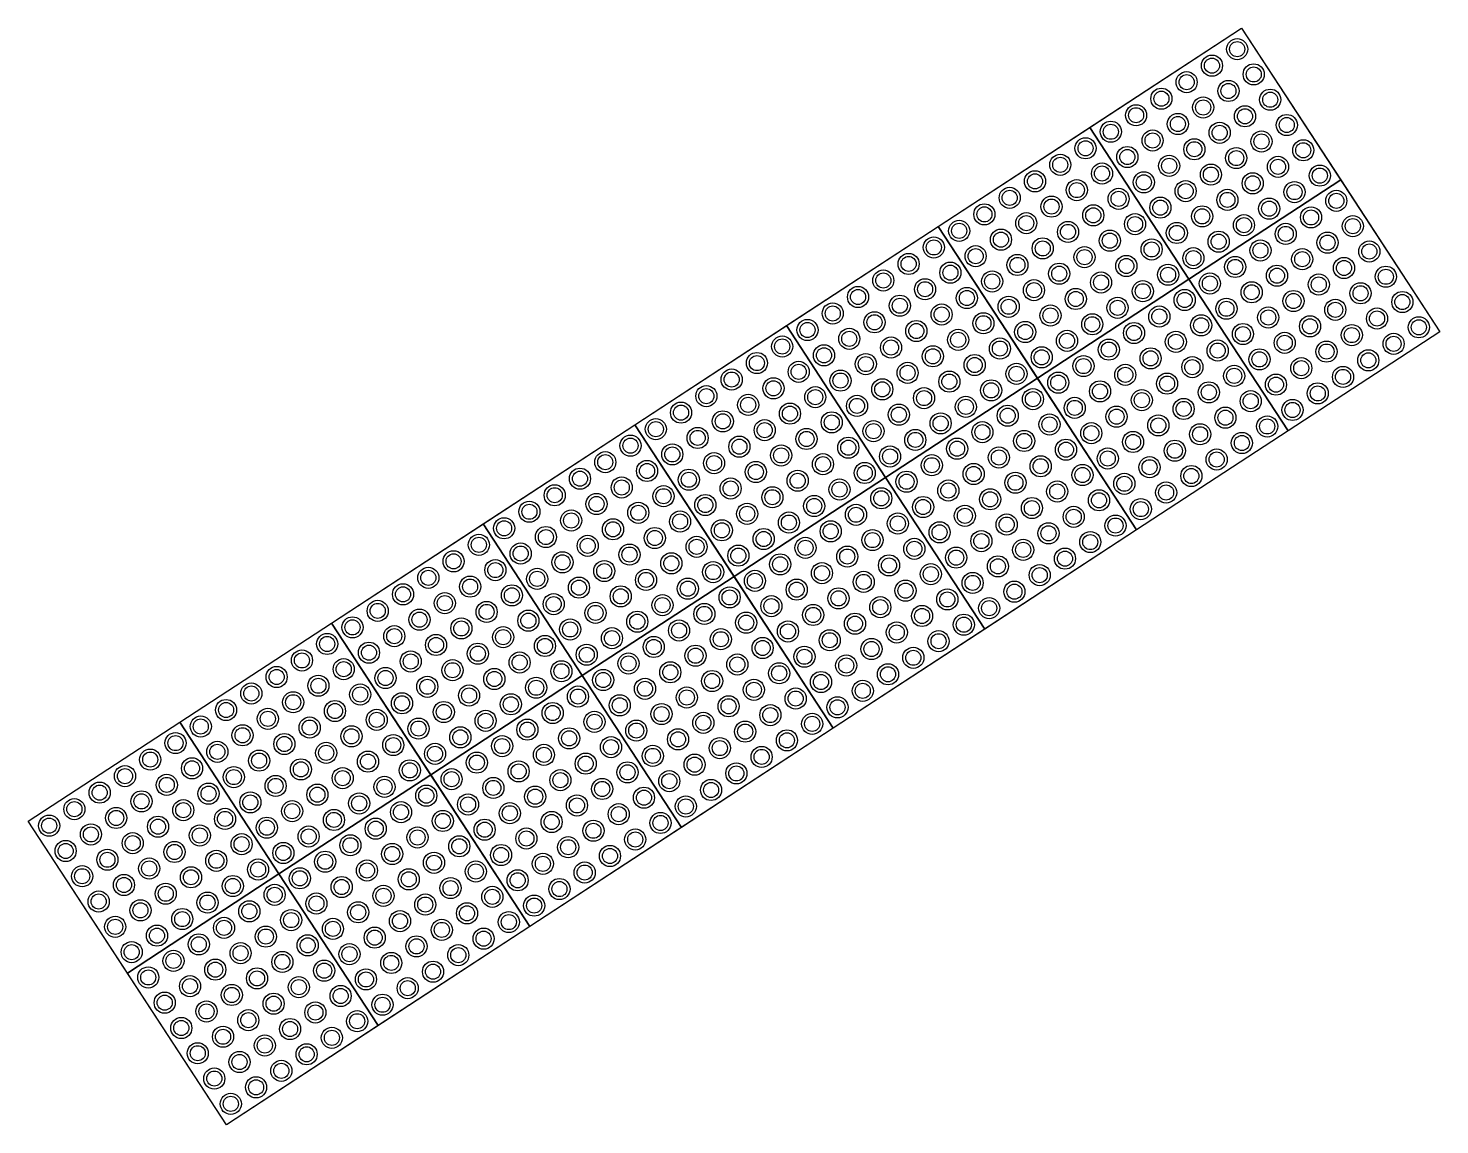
# Model space of a CAD drawing. Header units: millimetres. Extents: x 832728086 to 834530684, y 817551485 to 818349469.
# Drawn here: x 833957611 to 833959948, y 818006642 to 818008457 of the extents above; entities that cross this region are included whole.
import ezdxf

# ---------------------------------------------------------------- set-up
doc = ezdxf.new("R2010")
doc.units = ezdxf.units.MM
doc.header["$LTSCALE"] = 100
doc.layers.add('000-helpline', color=30, linetype='Continuous', lineweight=30, plot=False)
doc.layers.add('000-Tactile-l', color=8, linetype='Continuous')

# ---------------------------------------------------------------- blocks, each defined once
blk = doc.blocks.new('tactile')
at = {"layer": '000-helpline', "ltscale": 0.015}
for points in [[(833959.8407, 818008.2551), (833959.5895, 818008.091), (833959.4254, 818008.3421), (833959.6766, 818008.5062)], [(833959.5895, 818008.091), (833959.3384, 818007.9269), (833959.1743, 818008.178), (833959.4254, 818008.3421)], [(833960.0048, 818008.0039), (833959.7536, 818007.8398), (833959.5895, 818008.091), (833959.8407, 818008.2551)], [(833959.3384, 818007.9269), (833959.0872, 818007.7628), (833958.9231, 818008.014), (833959.1743, 818008.178)], [(833959.7536, 818007.8398), (833959.5025, 818007.6757), (833959.3384, 818007.9269), (833959.5895, 818008.091)], [(833959.0872, 818007.7628), (833958.8361, 818007.5987), (833958.672, 818007.8499), (833958.9231, 818008.014)], [(833959.5025, 818007.6757), (833959.2513, 818007.5117), (833959.0872, 818007.7628), (833959.3384, 818007.9269)], [(833958.8361, 818007.5987), (833958.5849, 818007.4346), (833958.4208, 818007.6858), (833958.672, 818007.8499)], [(833959.2513, 818007.5117), (833959.0001, 818007.3476), (833958.8361, 818007.5987), (833959.0872, 818007.7628)], [(833958.5849, 818007.4346), (833958.3338, 818007.2706), (833958.1697, 818007.5217), (833958.4208, 818007.6858)], [(833959.0001, 818007.3476), (833958.749, 818007.1835), (833958.5849, 818007.4346), (833958.8361, 818007.5987)], [(833958.3338, 818007.2706), (833958.0826, 818007.1065), (833957.9185, 818007.3576), (833958.1697, 818007.5217)], [(833958.749, 818007.1835), (833958.4978, 818007.0194), (833958.3338, 818007.2706), (833958.5849, 818007.4346)], [(833958.0826, 818007.1065), (833957.8315, 818006.9424), (833957.6674, 818007.1935), (833957.9185, 818007.3576)], [(833958.4978, 818007.0194), (833958.2467, 818006.8553), (833958.0826, 818007.1065), (833958.3338, 818007.2706)], [(833958.2467, 818006.8553), (833957.9955, 818006.6912), (833957.8315, 818006.9424), (833958.0826, 818007.1065)]]:
    blk.add_lwpolyline(points, close=True, dxfattribs=at)
at = {"layer": '000-Tactile-l'}
for points in [[(833959.6766, 818008.5062), (833960.0048, 818008.0039), (833959.5025, 818007.6757), (833959.1743, 818008.178)], [(833959.1743, 818008.178), (833959.5025, 818007.6757), (833959.0001, 818007.3476), (833958.672, 818007.8499)], [(833958.672, 818007.8499), (833959.0001, 818007.3476), (833958.4978, 818007.0194), (833958.1697, 818007.5217)], [(833958.1697, 818007.5217), (833958.4978, 818007.0194), (833957.9955, 818006.6912), (833957.6674, 818007.1935)]]:
    blk.add_lwpolyline(points, close=True, dxfattribs=at)
at = {"layer": '000-Tactile-l', "ltscale": 0.015}
for centre, radius in [((833959.6693, 818008.4716), 0.0175), ((833959.6275, 818008.4443), 0.0175), ((833959.6693, 818008.4716), 0.0125), ((833959.6275, 818008.4443), 0.0125), ((833959.6967, 818008.4298), 0.0175), ((833959.6967, 818008.4298), 0.0125), ((833959.5856, 818008.4169), 0.0175), ((833959.5856, 818008.4169), 0.0125), ((833959.6548, 818008.4024), 0.0175), ((833959.6548, 818008.4024), 0.0125), ((833959.5438, 818008.3896), 0.0175), ((833959.5438, 818008.3896), 0.0125), ((833959.613, 818008.3751), 0.0175), ((833959.724, 818008.3879), 0.0175), ((833959.724, 818008.3879), 0.0125), ((833959.5019, 818008.3622), 0.0175), ((833959.5019, 818008.3622), 0.0125), ((833959.613, 818008.3751), 0.0125), ((833959.6822, 818008.3605), 0.0175), ((833959.6822, 818008.3605), 0.0125), ((833959.46, 818008.3349), 0.0175), ((833959.46, 818008.3349), 0.0125), ((833959.5711, 818008.3477), 0.0175), ((833959.5711, 818008.3477), 0.0125), ((833959.6403, 818008.3332), 0.0175), ((833959.6403, 818008.3332), 0.0125), ((833959.7514, 818008.346), 0.0175), ((833959.7514, 818008.346), 0.0125), ((833959.4182, 818008.3075), 0.0175), ((833959.5292, 818008.3204), 0.0175), ((833959.5292, 818008.3204), 0.0125), ((833959.5984, 818008.3059), 0.0175), ((833959.7095, 818008.3187), 0.0175), ((833959.7095, 818008.3187), 0.0125), ((833959.7787, 818008.3042), 0.0175), ((833959.4182, 818008.3075), 0.0125), ((833959.4874, 818008.293), 0.0175), ((833959.4874, 818008.293), 0.0125), ((833959.5984, 818008.3059), 0.0125), ((833959.6677, 818008.2913), 0.0175), ((833959.6677, 818008.2913), 0.0125), ((833959.7787, 818008.3042), 0.0125), ((833959.3763, 818008.2802), 0.0175), ((833959.3763, 818008.2802), 0.0125), ((833959.4455, 818008.2657), 0.0175), ((833959.4455, 818008.2657), 0.0125), ((833959.5566, 818008.2785), 0.0175), ((833959.5566, 818008.2785), 0.0125), ((833959.6258, 818008.264), 0.0175), ((833959.6258, 818008.264), 0.0125), ((833959.7369, 818008.2768), 0.0175), ((833959.7369, 818008.2768), 0.0125), ((833959.8061, 818008.2623), 0.0175), ((833959.8061, 818008.2623), 0.0125), ((833959.3345, 818008.2528), 0.0175), ((833959.3345, 818008.2528), 0.0125), ((833959.4037, 818008.2383), 0.0175), ((833959.5147, 818008.2512), 0.0175), ((833959.5147, 818008.2512), 0.0125), ((833959.5839, 818008.2366), 0.0175), ((833959.695, 818008.2495), 0.0175), ((833959.695, 818008.2495), 0.0125), ((833959.7642, 818008.235), 0.0175), ((833959.2926, 818008.2255), 0.0175), ((833959.2926, 818008.2255), 0.0125), ((833959.3618, 818008.211), 0.0175), ((833959.4037, 818008.2383), 0.0125), ((833959.4729, 818008.2238), 0.0175), ((833959.4729, 818008.2238), 0.0125), ((833959.5839, 818008.2366), 0.0125), ((833959.6531, 818008.2221), 0.0175), ((833959.6531, 818008.2221), 0.0125), ((833959.7642, 818008.235), 0.0125), ((833959.8334, 818008.2205), 0.0175), ((833959.8334, 818008.2205), 0.0125), ((833959.2507, 818008.1981), 0.0175), ((833959.2507, 818008.1981), 0.0125), ((833959.3618, 818008.211), 0.0125), ((833959.431, 818008.1965), 0.0175), ((833959.431, 818008.1965), 0.0125), ((833959.5421, 818008.2093), 0.0175), ((833959.5421, 818008.2093), 0.0125), ((833959.6113, 818008.1948), 0.0175), ((833959.6113, 818008.1948), 0.0125), ((833959.7223, 818008.2076), 0.0175), ((833959.7223, 818008.2076), 0.0125), ((833959.7916, 818008.1931), 0.0175), ((833959.7916, 818008.1931), 0.0125), ((833959.2089, 818008.1708), 0.0175), ((833959.2089, 818008.1708), 0.0125), ((833959.32, 818008.1836), 0.0175), ((833959.32, 818008.1836), 0.0125), ((833959.3892, 818008.1691), 0.0175), ((833959.3892, 818008.1691), 0.0125), ((833959.5002, 818008.182), 0.0175), ((833959.5002, 818008.182), 0.0125), ((833959.5694, 818008.1674), 0.0175), ((833959.6805, 818008.1803), 0.0175), ((833959.6805, 818008.1803), 0.0125), ((833959.7497, 818008.1658), 0.0175), ((833959.8608, 818008.1786), 0.0175), ((833959.8608, 818008.1786), 0.0125), ((833959.167, 818008.1434), 0.0175), ((833959.2781, 818008.1563), 0.0175), ((833959.2781, 818008.1563), 0.0125), ((833959.3473, 818008.1418), 0.0175), ((833959.4584, 818008.1546), 0.0175), ((833959.4584, 818008.1546), 0.0125), ((833959.5694, 818008.1674), 0.0125), ((833959.6386, 818008.1529), 0.0175), ((833959.6386, 818008.1529), 0.0125), ((833959.7497, 818008.1658), 0.0125), ((833959.8189, 818008.1513), 0.0175), ((833959.8189, 818008.1513), 0.0125), ((833959.167, 818008.1434), 0.0125), ((833959.2362, 818008.1289), 0.0175), ((833959.2362, 818008.1289), 0.0125), ((833959.3473, 818008.1418), 0.0125), ((833959.4165, 818008.1273), 0.0175), ((833959.4165, 818008.1273), 0.0125), ((833959.5276, 818008.1401), 0.0175), ((833959.5276, 818008.1401), 0.0125), ((833959.5968, 818008.1256), 0.0175), ((833959.5968, 818008.1256), 0.0125), ((833959.7078, 818008.1384), 0.0175), ((833959.7078, 818008.1384), 0.0125), ((833959.777, 818008.1239), 0.0175), ((833959.777, 818008.1239), 0.0125), ((833959.8881, 818008.1367), 0.0175), ((833959.8881, 818008.1367), 0.0125), ((833959.1252, 818008.1161), 0.0175), ((833959.1252, 818008.1161), 0.0125), ((833959.1944, 818008.1016), 0.0175), ((833959.1944, 818008.1016), 0.0125), ((833959.3054, 818008.1144), 0.0175), ((833959.3054, 818008.1144), 0.0125), ((833959.3746, 818008.0999), 0.0175), ((833959.3746, 818008.0999), 0.0125), ((833959.4857, 818008.1127), 0.0175), ((833959.4857, 818008.1127), 0.0125), ((833959.5549, 818008.0982), 0.0175), ((833959.666, 818008.1111), 0.0175), ((833959.666, 818008.1111), 0.0125), ((833959.7352, 818008.0966), 0.0175), ((833959.8462, 818008.1094), 0.0175), ((833959.8462, 818008.1094), 0.0125), ((833959.9155, 818008.0949), 0.0175), ((833959.0833, 818008.0887), 0.0175), ((833959.0833, 818008.0887), 0.0125), ((833959.1525, 818008.0742), 0.0175), ((833959.2636, 818008.0871), 0.0175), ((833959.2636, 818008.0871), 0.0125), ((833959.3328, 818008.0726), 0.0175), ((833959.4439, 818008.0854), 0.0175), ((833959.4439, 818008.0854), 0.0125), ((833959.5131, 818008.0709), 0.0175), ((833959.5549, 818008.0982), 0.0125), ((833959.6241, 818008.0837), 0.0175), ((833959.6241, 818008.0837), 0.0125), ((833959.7352, 818008.0966), 0.0125), ((833959.8044, 818008.082), 0.0175), ((833959.8044, 818008.082), 0.0125), ((833959.9155, 818008.0949), 0.0125), ((833959.0415, 818008.0614), 0.0175), ((833959.0415, 818008.0614), 0.0125), ((833959.1107, 818008.0469), 0.0175), ((833959.1525, 818008.0742), 0.0125), ((833959.2217, 818008.0597), 0.0175), ((833959.2217, 818008.0597), 0.0125), ((833959.3328, 818008.0726), 0.0125), ((833959.402, 818008.0581), 0.0175), ((833959.402, 818008.0581), 0.0125), ((833959.5131, 818008.0709), 0.0125), ((833959.5823, 818008.0564), 0.0175), ((833959.5823, 818008.0564), 0.0125), ((833959.6933, 818008.0692), 0.0175), ((833959.6933, 818008.0692), 0.0125), ((833959.7625, 818008.0547), 0.0175), ((833959.7625, 818008.0547), 0.0125), ((833959.8736, 818008.0675), 0.0175), ((833959.8736, 818008.0675), 0.0125), ((833959.9428, 818008.053), 0.0175), ((833959.9428, 818008.053), 0.0125), ((833958.9996, 818008.0341), 0.0175), ((833958.9996, 818008.0341), 0.0125), ((833959.1107, 818008.0469), 0.0125), ((833959.1799, 818008.0324), 0.0175), ((833959.1799, 818008.0324), 0.0125), ((833959.2909, 818008.0452), 0.0175), ((833959.2909, 818008.0452), 0.0125), ((833959.3601, 818008.0307), 0.0175), ((833959.3601, 818008.0307), 0.0125), ((833959.4712, 818008.0435), 0.0175), ((833959.4712, 818008.0435), 0.0125), ((833959.5404, 818008.029), 0.0175), ((833959.5404, 818008.029), 0.0125), ((833959.6515, 818008.0419), 0.0175), ((833959.6515, 818008.0419), 0.0125), ((833959.7207, 818008.0274), 0.0175), ((833959.8317, 818008.0402), 0.0175), ((833959.8317, 818008.0402), 0.0125), ((833959.9009, 818008.0257), 0.0175), ((833958.9577, 818008.0067), 0.0175), ((833958.9577, 818008.0067), 0.0125), ((833959.0688, 818008.0195), 0.0175), ((833959.0688, 818008.0195), 0.0125), ((833959.138, 818008.005), 0.0175), ((833959.138, 818008.005), 0.0125), ((833959.2491, 818008.0179), 0.0175), ((833959.2491, 818008.0179), 0.0125), ((833959.3183, 818008.0034), 0.0175), ((833959.4293, 818008.0162), 0.0175), ((833959.4293, 818008.0162), 0.0125), ((833959.4985, 818008.0017), 0.0175), ((833959.6096, 818008.0145), 0.0175), ((833959.6096, 818008.0145), 0.0125), ((833959.6788, 818008), 0.0175), ((833959.7207, 818008.0274), 0.0125), ((833959.7899, 818008.0128), 0.0175), ((833959.7899, 818008.0128), 0.0125), ((833959.9009, 818008.0257), 0.0125), ((833959.9701, 818008.0112), 0.0175), ((833959.9701, 818008.0112), 0.0125), ((833958.9159, 818007.9794), 0.0175), ((833959.0269, 818007.9922), 0.0175), ((833959.0269, 818007.9922), 0.0125), ((833959.0961, 818007.9777), 0.0175), ((833959.2072, 818007.9905), 0.0175), ((833959.2072, 818007.9905), 0.0125), ((833959.3183, 818008.0034), 0.0125), ((833959.3875, 818007.9888), 0.0175), ((833959.3875, 818007.9888), 0.0125), ((833959.4985, 818008.0017), 0.0125), ((833959.5678, 818007.9872), 0.0175), ((833959.5678, 818007.9872), 0.0125), ((833959.6788, 818008), 0.0125), ((833959.748, 818007.9855), 0.0175), ((833959.748, 818007.9855), 0.0125), ((833959.8591, 818007.9983), 0.0175), ((833959.8591, 818007.9983), 0.0125), ((833959.9283, 818007.9838), 0.0175), ((833959.9283, 818007.9838), 0.0125), ((833958.9159, 818007.9794), 0.0125), ((833958.9851, 818007.9648), 0.0175), ((833958.9851, 818007.9648), 0.0125), ((833959.0961, 818007.9777), 0.0125), ((833959.1654, 818007.9632), 0.0175), ((833959.1654, 818007.9632), 0.0125), ((833959.2764, 818007.976), 0.0175), ((833959.2764, 818007.976), 0.0125), ((833959.3456, 818007.9615), 0.0175), ((833959.3456, 818007.9615), 0.0125), ((833959.4567, 818007.9743), 0.0175), ((833959.4567, 818007.9743), 0.0125), ((833959.5259, 818007.9598), 0.0175), ((833959.5259, 818007.9598), 0.0125), ((833959.637, 818007.9727), 0.0175), ((833959.637, 818007.9727), 0.0125), ((833959.7062, 818007.9581), 0.0175), ((833959.8172, 818007.971), 0.0175), ((833959.8172, 818007.971), 0.0125), ((833959.8864, 818007.9565), 0.0175), ((833958.874, 818007.952), 0.0175), ((833958.874, 818007.952), 0.0125), ((833958.9432, 818007.9375), 0.0175), ((833958.9432, 818007.9375), 0.0125), ((833959.0543, 818007.9503), 0.0175), ((833959.0543, 818007.9503), 0.0125), ((833959.1235, 818007.9358), 0.0175), ((833959.1235, 818007.9358), 0.0125), ((833959.2346, 818007.9487), 0.0175), ((833959.2346, 818007.9487), 0.0125), ((833959.3038, 818007.9342), 0.0175), ((833959.4148, 818007.947), 0.0175), ((833959.4148, 818007.947), 0.0125), ((833959.484, 818007.9325), 0.0175), ((833959.5951, 818007.9453), 0.0175), ((833959.5951, 818007.9453), 0.0125), ((833959.6643, 818007.9308), 0.0175), ((833959.7062, 818007.9581), 0.0125), ((833959.7754, 818007.9436), 0.0175), ((833959.7754, 818007.9436), 0.0125), ((833959.8864, 818007.9565), 0.0125), ((833958.8322, 818007.9247), 0.0175), ((833958.8322, 818007.9247), 0.0125), ((833958.9014, 818007.9102), 0.0175), ((833959.0124, 818007.923), 0.0175), ((833959.0124, 818007.923), 0.0125), ((833959.0816, 818007.9085), 0.0175), ((833959.1927, 818007.9213), 0.0175), ((833959.1927, 818007.9213), 0.0125), ((833959.2619, 818007.9068), 0.0175), ((833959.3038, 818007.9342), 0.0125), ((833959.373, 818007.9196), 0.0175), ((833959.373, 818007.9196), 0.0125), ((833959.484, 818007.9325), 0.0125), ((833959.5532, 818007.918), 0.0175), ((833959.5532, 818007.918), 0.0125), ((833959.6643, 818007.9308), 0.0125), ((833959.7335, 818007.9163), 0.0175), ((833959.7335, 818007.9163), 0.0125), ((833959.8446, 818007.9291), 0.0175), ((833959.8446, 818007.9291), 0.0125), ((833958.7903, 818007.8973), 0.0175), ((833958.7903, 818007.8973), 0.0125), ((833958.9014, 818007.9102), 0.0125), ((833958.9706, 818007.8956), 0.0175), ((833958.9706, 818007.8956), 0.0125), ((833959.0816, 818007.9085), 0.0125), ((833959.1508, 818007.894), 0.0175), ((833959.1508, 818007.894), 0.0125), ((833959.2619, 818007.9068), 0.0125), ((833959.3311, 818007.8923), 0.0175), ((833959.3311, 818007.8923), 0.0125), ((833959.4422, 818007.9051), 0.0175), ((833959.4422, 818007.9051), 0.0125), ((833959.5114, 818007.8906), 0.0175), ((833959.5114, 818007.8906), 0.0125), ((833959.6224, 818007.9035), 0.0175), ((833959.6224, 818007.9035), 0.0125), ((833959.6917, 818007.8889), 0.0175), ((833959.6917, 818007.8889), 0.0125), ((833959.8027, 818007.9018), 0.0175), ((833959.8027, 818007.9018), 0.0125), ((833958.7484, 818007.87), 0.0175), ((833958.7484, 818007.87), 0.0125), ((833958.8595, 818007.8828), 0.0175), ((833958.8595, 818007.8828), 0.0125), ((833958.9287, 818007.8683), 0.0175), ((833958.9287, 818007.8683), 0.0125), ((833959.0398, 818007.8811), 0.0175), ((833959.0398, 818007.8811), 0.0125), ((833959.109, 818007.8666), 0.0175), ((833959.109, 818007.8666), 0.0125), ((833959.22, 818007.8795), 0.0175), ((833959.22, 818007.8795), 0.0125), ((833959.2893, 818007.8649), 0.0175), ((833959.2893, 818007.8649), 0.0125), ((833959.4003, 818007.8778), 0.0175), ((833959.4003, 818007.8778), 0.0125), ((833959.4695, 818007.8633), 0.0175), ((833959.5806, 818007.8761), 0.0175), ((833959.5806, 818007.8761), 0.0125), ((833959.6498, 818007.8616), 0.0175), ((833959.7609, 818007.8744), 0.0175), ((833959.7609, 818007.8744), 0.0125), ((833958.7066, 818007.8426), 0.0175), ((833958.7066, 818007.8426), 0.0125), ((833958.8176, 818007.8555), 0.0175), ((833958.8176, 818007.8555), 0.0125), ((833958.8869, 818007.8409), 0.0175), ((833958.9979, 818007.8538), 0.0175), ((833958.9979, 818007.8538), 0.0125), ((833959.0671, 818007.8393), 0.0175), ((833959.1782, 818007.8521), 0.0175), ((833959.1782, 818007.8521), 0.0125), ((833959.2474, 818007.8376), 0.0175), ((833959.3585, 818007.8504), 0.0175), ((833959.3585, 818007.8504), 0.0125), ((833959.4695, 818007.8633), 0.0125), ((833959.5387, 818007.8488), 0.0175), ((833959.5387, 818007.8488), 0.0125), ((833959.6498, 818007.8616), 0.0125), ((833959.719, 818007.8471), 0.0175), ((833959.719, 818007.8471), 0.0125), ((833958.6647, 818007.8153), 0.0175), ((833958.7758, 818007.8281), 0.0175), ((833958.7758, 818007.8281), 0.0125), ((833958.845, 818007.8136), 0.0175), ((833958.8869, 818007.8409), 0.0125), ((833958.9561, 818007.8264), 0.0175), ((833958.9561, 818007.8264), 0.0125), ((833959.0671, 818007.8393), 0.0125), ((833959.1363, 818007.8248), 0.0175), ((833959.1363, 818007.8248), 0.0125), ((833959.2474, 818007.8376), 0.0125), ((833959.3166, 818007.8231), 0.0175), ((833959.3166, 818007.8231), 0.0125), ((833959.4277, 818007.8359), 0.0175), ((833959.4277, 818007.8359), 0.0125), ((833959.4969, 818007.8214), 0.0175), ((833959.4969, 818007.8214), 0.0125), ((833959.6079, 818007.8342), 0.0175), ((833959.6079, 818007.8342), 0.0125), ((833959.6771, 818007.8197), 0.0175), ((833959.6771, 818007.8197), 0.0125), ((833958.6647, 818007.8153), 0.0125), ((833958.7339, 818007.8008), 0.0175), ((833958.7339, 818007.8008), 0.0125), ((833958.845, 818007.8136), 0.0125), ((833958.9142, 818007.7991), 0.0175), ((833958.9142, 818007.7991), 0.0125), ((833959.0253, 818007.8119), 0.0175), ((833959.0253, 818007.8119), 0.0125), ((833959.0945, 818007.7974), 0.0175), ((833959.0945, 818007.7974), 0.0125), ((833959.2055, 818007.8103), 0.0175), ((833959.2055, 818007.8103), 0.0125), ((833959.2747, 818007.7957), 0.0175), ((833959.2747, 818007.7957), 0.0125), ((833959.3858, 818007.8086), 0.0175), ((833959.3858, 818007.8086), 0.0125), ((833959.455, 818007.7941), 0.0175), ((833959.5661, 818007.8069), 0.0175), ((833959.5661, 818007.8069), 0.0125), ((833959.6353, 818007.7924), 0.0175), ((833958.6229, 818007.7879), 0.0175), ((833958.6229, 818007.7879), 0.0125), ((833958.6921, 818007.7734), 0.0175), ((833958.6921, 818007.7734), 0.0125), ((833958.8031, 818007.7863), 0.0175), ((833958.8031, 818007.7863), 0.0125), ((833958.8723, 818007.7717), 0.0175), ((833958.8723, 818007.7717), 0.0125), ((833958.9834, 818007.7846), 0.0175), ((833958.9834, 818007.7846), 0.0125), ((833959.0526, 818007.7701), 0.0175), ((833959.1637, 818007.7829), 0.0175), ((833959.1637, 818007.7829), 0.0125), ((833959.2329, 818007.7684), 0.0175), ((833959.3439, 818007.7812), 0.0175), ((833959.3439, 818007.7812), 0.0125), ((833959.4132, 818007.7667), 0.0175), ((833959.455, 818007.7941), 0.0125), ((833959.5242, 818007.7796), 0.0175), ((833959.5242, 818007.7796), 0.0125), ((833959.6353, 818007.7924), 0.0125), ((833958.581, 818007.7606), 0.0175), ((833958.581, 818007.7606), 0.0125), ((833958.6502, 818007.7461), 0.0175), ((833958.7613, 818007.7589), 0.0175), ((833958.7613, 818007.7589), 0.0125), ((833958.8305, 818007.7444), 0.0175), ((833958.9415, 818007.7572), 0.0175), ((833958.9415, 818007.7572), 0.0125), ((833959.0526, 818007.7701), 0.0125), ((833959.1218, 818007.7556), 0.0175), ((833959.1218, 818007.7556), 0.0125), ((833959.2329, 818007.7684), 0.0125), ((833959.3021, 818007.7539), 0.0175), ((833959.3021, 818007.7539), 0.0125), ((833959.4132, 818007.7667), 0.0125), ((833959.4824, 818007.7522), 0.0175), ((833959.4824, 818007.7522), 0.0125), ((833959.5934, 818007.765), 0.0175), ((833959.5934, 818007.765), 0.0125), ((833958.5392, 818007.7332), 0.0175), ((833958.5392, 818007.7332), 0.0125), ((833958.6502, 818007.7461), 0.0125), ((833958.7194, 818007.7316), 0.0175), ((833958.7194, 818007.7316), 0.0125), ((833958.8305, 818007.7444), 0.0125), ((833958.8997, 818007.7299), 0.0175), ((833958.8997, 818007.7299), 0.0125), ((833959.0108, 818007.7427), 0.0175), ((833959.0108, 818007.7427), 0.0125), ((833959.08, 818007.7282), 0.0175), ((833959.08, 818007.7282), 0.0125), ((833959.191, 818007.741), 0.0175), ((833959.191, 818007.741), 0.0125), ((833959.2602, 818007.7265), 0.0175), ((833959.2602, 818007.7265), 0.0125), ((833959.3713, 818007.7394), 0.0175), ((833959.3713, 818007.7394), 0.0125), ((833959.4405, 818007.7249), 0.0175), ((833959.4405, 818007.7249), 0.0125), ((833959.5516, 818007.7377), 0.0175), ((833959.5516, 818007.7377), 0.0125), ((833958.4973, 818007.7059), 0.0175), ((833958.4973, 818007.7059), 0.0125), ((833958.6084, 818007.7187), 0.0175), ((833958.6084, 818007.7187), 0.0125), ((833958.6776, 818007.7042), 0.0175), ((833958.6776, 818007.7042), 0.0125), ((833958.7886, 818007.717), 0.0175), ((833958.7886, 818007.717), 0.0125), ((833958.8578, 818007.7025), 0.0175), ((833958.8578, 818007.7025), 0.0125), ((833958.9689, 818007.7154), 0.0175), ((833958.9689, 818007.7154), 0.0125), ((833959.0381, 818007.7009), 0.0175), ((833959.1492, 818007.7137), 0.0175), ((833959.1492, 818007.7137), 0.0125), ((833959.2184, 818007.6992), 0.0175), ((833959.3294, 818007.712), 0.0175), ((833959.3294, 818007.712), 0.0125), ((833959.3986, 818007.6975), 0.0175), ((833959.5097, 818007.7103), 0.0175), ((833959.5097, 818007.7103), 0.0125), ((833958.4554, 818007.6785), 0.0175), ((833958.4554, 818007.6785), 0.0125), ((833958.5665, 818007.6914), 0.0175), ((833958.5665, 818007.6914), 0.0125), ((833958.6357, 818007.6769), 0.0175), ((833958.7468, 818007.6897), 0.0175), ((833958.7468, 818007.6897), 0.0125), ((833958.816, 818007.6752), 0.0175), ((833958.927, 818007.688), 0.0175), ((833958.927, 818007.688), 0.0125), ((833958.9962, 818007.6735), 0.0175), ((833959.0381, 818007.7009), 0.0125), ((833959.1073, 818007.6864), 0.0175), ((833959.1073, 818007.6864), 0.0125), ((833959.2184, 818007.6992), 0.0125), ((833959.2876, 818007.6847), 0.0175), ((833959.2876, 818007.6847), 0.0125), ((833959.3986, 818007.6975), 0.0125), ((833959.4678, 818007.683), 0.0175), ((833959.4678, 818007.683), 0.0125), ((833958.4136, 818007.6512), 0.0175), ((833958.5246, 818007.664), 0.0175), ((833958.5246, 818007.664), 0.0125), ((833958.5938, 818007.6495), 0.0175), ((833958.6357, 818007.6769), 0.0125), ((833958.7049, 818007.6624), 0.0175), ((833958.7049, 818007.6624), 0.0125), ((833958.816, 818007.6752), 0.0125), ((833958.8852, 818007.6607), 0.0175), ((833958.8852, 818007.6607), 0.0125), ((833958.9962, 818007.6735), 0.0125), ((833959.0654, 818007.659), 0.0175), ((833959.0654, 818007.659), 0.0125), ((833959.1765, 818007.6718), 0.0175), ((833959.1765, 818007.6718), 0.0125), ((833959.2457, 818007.6573), 0.0175), ((833959.2457, 818007.6573), 0.0125), ((833959.3568, 818007.6702), 0.0175), ((833959.3568, 818007.6702), 0.0125), ((833959.426, 818007.6557), 0.0175), ((833959.426, 818007.6557), 0.0125), ((833958.4136, 818007.6512), 0.0125), ((833958.4828, 818007.6367), 0.0175), ((833958.4828, 818007.6367), 0.0125), ((833958.5938, 818007.6495), 0.0125), ((833958.6631, 818007.635), 0.0175), ((833958.6631, 818007.635), 0.0125), ((833958.7741, 818007.6478), 0.0175), ((833958.7741, 818007.6478), 0.0125), ((833958.8433, 818007.6333), 0.0175), ((833958.8433, 818007.6333), 0.0125), ((833958.9544, 818007.6462), 0.0175), ((833958.9544, 818007.6462), 0.0125), ((833959.0236, 818007.6317), 0.0175), ((833959.0236, 818007.6317), 0.0125), ((833959.1347, 818007.6445), 0.0175), ((833959.1347, 818007.6445), 0.0125), ((833959.2039, 818007.63), 0.0175), ((833959.3149, 818007.6428), 0.0175), ((833959.3149, 818007.6428), 0.0125), ((833959.3841, 818007.6283), 0.0175), ((833958.3717, 818007.6238), 0.0175), ((833958.3717, 818007.6238), 0.0125), ((833958.4409, 818007.6093), 0.0175), ((833958.4409, 818007.6093), 0.0125), ((833958.552, 818007.6222), 0.0175), ((833958.552, 818007.6222), 0.0125), ((833958.6212, 818007.6077), 0.0175), ((833958.6212, 818007.6077), 0.0125), ((833958.7323, 818007.6205), 0.0175), ((833958.7323, 818007.6205), 0.0125), ((833958.8015, 818007.606), 0.0175), ((833958.9125, 818007.6188), 0.0175), ((833958.9125, 818007.6188), 0.0125), ((833958.9817, 818007.6043), 0.0175), ((833959.0928, 818007.6171), 0.0175), ((833959.0928, 818007.6171), 0.0125), ((833959.2039, 818007.63), 0.0125), ((833959.2731, 818007.6155), 0.0175), ((833959.2731, 818007.6155), 0.0125), ((833959.3841, 818007.6283), 0.0125), ((833958.3299, 818007.5965), 0.0175), ((833958.3299, 818007.5965), 0.0125), ((833958.3991, 818007.582), 0.0175), ((833958.5101, 818007.5948), 0.0175), ((833958.5101, 818007.5948), 0.0125), ((833958.5793, 818007.5803), 0.0175), ((833958.6904, 818007.5931), 0.0175), ((833958.6904, 818007.5931), 0.0125), ((833958.8015, 818007.606), 0.0125), ((833958.8707, 818007.5915), 0.0175), ((833958.8707, 818007.5915), 0.0125), ((833958.9817, 818007.6043), 0.0125), ((833959.0509, 818007.5898), 0.0175), ((833959.0509, 818007.5898), 0.0125), ((833959.162, 818007.6026), 0.0175), ((833959.162, 818007.6026), 0.0125), ((833959.2312, 818007.5881), 0.0175), ((833959.2312, 818007.5881), 0.0125), ((833959.3423, 818007.601), 0.0175), ((833959.3423, 818007.601), 0.0125), ((833958.288, 818007.5692), 0.0175), ((833958.288, 818007.5692), 0.0125), ((833958.3991, 818007.582), 0.0125), ((833958.4683, 818007.5675), 0.0175), ((833958.4683, 818007.5675), 0.0125), ((833958.5793, 818007.5803), 0.0125), ((833958.6485, 818007.5658), 0.0175), ((833958.6485, 818007.5658), 0.0125), ((833958.7596, 818007.5786), 0.0175), ((833958.7596, 818007.5786), 0.0125), ((833958.8288, 818007.5641), 0.0175), ((833958.8288, 818007.5641), 0.0125), ((833958.9399, 818007.577), 0.0175), ((833958.9399, 818007.577), 0.0125), ((833959.0091, 818007.5625), 0.0175), ((833959.0091, 818007.5625), 0.0125), ((833959.1201, 818007.5753), 0.0175), ((833959.1201, 818007.5753), 0.0125), ((833959.1893, 818007.5608), 0.0175), ((833959.3004, 818007.5736), 0.0175), ((833959.3004, 818007.5736), 0.0125), ((833958.2461, 818007.5418), 0.0175), ((833958.2461, 818007.5418), 0.0125), ((833958.3572, 818007.5546), 0.0175), ((833958.3572, 818007.5546), 0.0125), ((833958.4264, 818007.5401), 0.0175), ((833958.4264, 818007.5401), 0.0125), ((833958.5375, 818007.553), 0.0175), ((833958.5375, 818007.553), 0.0125), ((833958.6067, 818007.5385), 0.0175), ((833958.6067, 818007.5385), 0.0125), ((833958.7177, 818007.5513), 0.0175), ((833958.7177, 818007.5513), 0.0125), ((833958.787, 818007.5368), 0.0175), ((833958.898, 818007.5496), 0.0175), ((833958.898, 818007.5496), 0.0125), ((833958.9672, 818007.5351), 0.0175), ((833959.0783, 818007.5479), 0.0175), ((833959.0783, 818007.5479), 0.0125), ((833959.1475, 818007.5334), 0.0175), ((833959.1893, 818007.5608), 0.0125), ((833959.2586, 818007.5463), 0.0175), ((833959.2586, 818007.5463), 0.0125), ((833958.2043, 818007.5145), 0.0175), ((833958.2043, 818007.5145), 0.0125), ((833958.3153, 818007.5273), 0.0175), ((833958.3153, 818007.5273), 0.0125), ((833958.3846, 818007.5128), 0.0175), ((833958.4956, 818007.5256), 0.0175), ((833958.4956, 818007.5256), 0.0125), ((833958.5648, 818007.5111), 0.0175), ((833958.6759, 818007.5239), 0.0175), ((833958.6759, 818007.5239), 0.0125), ((833958.7451, 818007.5094), 0.0175), ((833958.787, 818007.5368), 0.0125), ((833958.8562, 818007.5223), 0.0175), ((833958.8562, 818007.5223), 0.0125), ((833958.9672, 818007.5351), 0.0125), ((833959.0364, 818007.5206), 0.0175), ((833959.0364, 818007.5206), 0.0125), ((833959.1475, 818007.5334), 0.0125), ((833959.2167, 818007.5189), 0.0175), ((833959.2167, 818007.5189), 0.0125), ((833958.1624, 818007.4871), 0.0175), ((833958.2735, 818007.4999), 0.0175), ((833958.2735, 818007.4999), 0.0125), ((833958.3846, 818007.5128), 0.0125), ((833958.4538, 818007.4983), 0.0175), ((833958.4538, 818007.4983), 0.0125), ((833958.5648, 818007.5111), 0.0125), ((833958.634, 818007.4966), 0.0175), ((833958.634, 818007.4966), 0.0125), ((833958.7451, 818007.5094), 0.0125), ((833958.8143, 818007.4949), 0.0175), ((833958.8143, 818007.4949), 0.0125), ((833958.9254, 818007.5078), 0.0175), ((833958.9254, 818007.5078), 0.0125), ((833958.9946, 818007.4932), 0.0175), ((833958.9946, 818007.4932), 0.0125), ((833959.1056, 818007.5061), 0.0175), ((833959.1056, 818007.5061), 0.0125), ((833959.1748, 818007.4916), 0.0175), ((833959.1748, 818007.4916), 0.0125), ((833958.1624, 818007.4871), 0.0125), ((833958.2316, 818007.4726), 0.0175), ((833958.2316, 818007.4726), 0.0125), ((833958.3427, 818007.4854), 0.0175), ((833958.3427, 818007.4854), 0.0125), ((833958.4119, 818007.4709), 0.0175), ((833958.4119, 818007.4709), 0.0125), ((833958.523, 818007.4838), 0.0175), ((833958.523, 818007.4838), 0.0125), ((833958.5922, 818007.4692), 0.0175), ((833958.5922, 818007.4692), 0.0125), ((833958.7032, 818007.4821), 0.0175), ((833958.7032, 818007.4821), 0.0125), ((833958.7724, 818007.4676), 0.0175), ((833958.7724, 818007.4676), 0.0125), ((833958.8835, 818007.4804), 0.0175), ((833958.8835, 818007.4804), 0.0125), ((833958.9527, 818007.4659), 0.0175), ((833959.0638, 818007.4787), 0.0175), ((833959.0638, 818007.4787), 0.0125), ((833959.133, 818007.4642), 0.0175), ((833958.1206, 818007.4598), 0.0175), ((833958.1206, 818007.4598), 0.0125), ((833958.1898, 818007.4453), 0.0175), ((833958.1898, 818007.4453), 0.0125), ((833958.3008, 818007.4581), 0.0175), ((833958.3008, 818007.4581), 0.0125), ((833958.37, 818007.4436), 0.0175), ((833958.4811, 818007.4564), 0.0175), ((833958.4811, 818007.4564), 0.0125), ((833958.5503, 818007.4419), 0.0175), ((833958.6614, 818007.4547), 0.0175), ((833958.6614, 818007.4547), 0.0125), ((833958.7306, 818007.4402), 0.0175), ((833958.8416, 818007.4531), 0.0175), ((833958.8416, 818007.4531), 0.0125), ((833958.9527, 818007.4659), 0.0125), ((833959.0219, 818007.4514), 0.0175), ((833959.0219, 818007.4514), 0.0125), ((833959.133, 818007.4642), 0.0125), ((833958.0787, 818007.4324), 0.0175), ((833958.0787, 818007.4324), 0.0125), ((833958.1479, 818007.4179), 0.0175), ((833958.259, 818007.4307), 0.0175), ((833958.259, 818007.4307), 0.0125), ((833958.3282, 818007.4162), 0.0175), ((833958.37, 818007.4436), 0.0125), ((833958.4392, 818007.4291), 0.0175), ((833958.4392, 818007.4291), 0.0125), ((833958.5503, 818007.4419), 0.0125), ((833958.6195, 818007.4274), 0.0175), ((833958.6195, 818007.4274), 0.0125), ((833958.7306, 818007.4402), 0.0125), ((833958.7998, 818007.4257), 0.0175), ((833958.7998, 818007.4257), 0.0125), ((833958.9109, 818007.4386), 0.0175), ((833958.9109, 818007.4386), 0.0125), ((833958.9801, 818007.424), 0.0175), ((833958.9801, 818007.424), 0.0125), ((833959.0911, 818007.4369), 0.0175), ((833959.0911, 818007.4369), 0.0125), ((833958.0368, 818007.4051), 0.0175), ((833958.0368, 818007.4051), 0.0125), ((833958.1479, 818007.4179), 0.0125), ((833958.2171, 818007.4034), 0.0175), ((833958.2171, 818007.4034), 0.0125), ((833958.3282, 818007.4162), 0.0125), ((833958.3974, 818007.4017), 0.0175), ((833958.3974, 818007.4017), 0.0125), ((833958.5085, 818007.4146), 0.0175), ((833958.5085, 818007.4146), 0.0125), ((833958.5777, 818007.4), 0.0175), ((833958.5777, 818007.4), 0.0125), ((833958.6887, 818007.4129), 0.0175), ((833958.6887, 818007.4129), 0.0125), ((833958.7579, 818007.3984), 0.0175), ((833958.7579, 818007.3984), 0.0125), ((833958.869, 818007.4112), 0.0175), ((833958.869, 818007.4112), 0.0125), ((833958.9382, 818007.3967), 0.0175), ((833959.0493, 818007.4095), 0.0175), ((833959.0493, 818007.4095), 0.0125), ((833957.995, 818007.3777), 0.0175), ((833957.995, 818007.3777), 0.0125), ((833958.1061, 818007.3906), 0.0175), ((833958.1061, 818007.3906), 0.0125), ((833958.1753, 818007.376), 0.0175), ((833958.1753, 818007.376), 0.0125), ((833958.2863, 818007.3889), 0.0175), ((833958.2863, 818007.3889), 0.0125), ((833958.3555, 818007.3744), 0.0175), ((833958.3555, 818007.3744), 0.0125), ((833958.4666, 818007.3872), 0.0175), ((833958.4666, 818007.3872), 0.0125), ((833958.5358, 818007.3727), 0.0175), ((833958.6469, 818007.3855), 0.0175), ((833958.6469, 818007.3855), 0.0125), ((833958.7161, 818007.371), 0.0175), ((833958.8271, 818007.3839), 0.0175), ((833958.8271, 818007.3839), 0.0125), ((833958.8963, 818007.3693), 0.0175), ((833958.9382, 818007.3967), 0.0125), ((833959.0074, 818007.3822), 0.0175), ((833959.0074, 818007.3822), 0.0125), ((833957.9531, 818007.3504), 0.0175), ((833958.0642, 818007.3632), 0.0175), ((833958.0642, 818007.3632), 0.0125), ((833958.1334, 818007.3487), 0.0175), ((833958.2445, 818007.3615), 0.0175), ((833958.2445, 818007.3615), 0.0125), ((833958.3137, 818007.347), 0.0175), ((833958.4247, 818007.3599), 0.0175), ((833958.4247, 818007.3599), 0.0125), ((833958.5358, 818007.3727), 0.0125), ((833958.605, 818007.3582), 0.0175), ((833958.605, 818007.3582), 0.0125), ((833958.7161, 818007.371), 0.0125), ((833958.7853, 818007.3565), 0.0175), ((833958.7853, 818007.3565), 0.0125), ((833958.8963, 818007.3693), 0.0125), ((833958.9655, 818007.3548), 0.0175), ((833958.9655, 818007.3548), 0.0125), ((833957.9113, 818007.323), 0.0175), ((833957.9531, 818007.3504), 0.0125), ((833958.0223, 818007.3359), 0.0175), ((833958.0223, 818007.3359), 0.0125), ((833958.1334, 818007.3487), 0.0125), ((833958.2026, 818007.3342), 0.0175), ((833958.2026, 818007.3342), 0.0125), ((833958.3137, 818007.347), 0.0125), ((833958.3829, 818007.3325), 0.0175), ((833958.3829, 818007.3325), 0.0125), ((833958.4939, 818007.3453), 0.0175), ((833958.4939, 818007.3453), 0.0125), ((833958.5631, 818007.3308), 0.0175), ((833958.5631, 818007.3308), 0.0125), ((833958.6742, 818007.3437), 0.0175), ((833958.6742, 818007.3437), 0.0125), ((833958.7434, 818007.3292), 0.0175), ((833958.7434, 818007.3292), 0.0125), ((833958.8545, 818007.342), 0.0175), ((833958.8545, 818007.342), 0.0125), ((833958.9237, 818007.3275), 0.0175), ((833958.9237, 818007.3275), 0.0125), ((833957.9113, 818007.323), 0.0125), ((833957.9805, 818007.3085), 0.0175), ((833957.9805, 818007.3085), 0.0125), ((833958.0915, 818007.3214), 0.0175), ((833958.0915, 818007.3214), 0.0125), ((833958.1607, 818007.3068), 0.0175), ((833958.1607, 818007.3068), 0.0125), ((833958.2718, 818007.3197), 0.0175), ((833958.2718, 818007.3197), 0.0125), ((833958.341, 818007.3052), 0.0175), ((833958.341, 818007.3052), 0.0125), ((833958.4521, 818007.318), 0.0175), ((833958.4521, 818007.318), 0.0125), ((833958.5213, 818007.3035), 0.0175), ((833958.6324, 818007.3163), 0.0175), ((833958.6324, 818007.3163), 0.0125), ((833958.7016, 818007.3018), 0.0175), ((833958.8126, 818007.3147), 0.0175), ((833958.8126, 818007.3147), 0.0125), ((833958.8818, 818007.3001), 0.0175), ((833957.8694, 818007.2957), 0.0175), ((833957.8694, 818007.2957), 0.0125), ((833957.9386, 818007.2812), 0.0175), ((833957.9386, 818007.2812), 0.0125), ((833958.0497, 818007.294), 0.0175), ((833958.0497, 818007.294), 0.0125), ((833958.1189, 818007.2795), 0.0175), ((833958.23, 818007.2923), 0.0175), ((833958.23, 818007.2923), 0.0125), ((833958.2992, 818007.2778), 0.0175), ((833958.4102, 818007.2907), 0.0175), ((833958.4102, 818007.2907), 0.0125), ((833958.4794, 818007.2761), 0.0175), ((833958.5213, 818007.3035), 0.0125), ((833958.5905, 818007.289), 0.0175), ((833958.5905, 818007.289), 0.0125), ((833958.7016, 818007.3018), 0.0125), ((833958.7708, 818007.2873), 0.0175), ((833958.7708, 818007.2873), 0.0125), ((833958.8818, 818007.3001), 0.0125), ((833957.8276, 818007.2683), 0.0175), ((833957.8276, 818007.2683), 0.0125), ((833957.8968, 818007.2538), 0.0175), ((833958.0078, 818007.2667), 0.0175), ((833958.0078, 818007.2667), 0.0125), ((833958.077, 818007.2521), 0.0175), ((833958.1189, 818007.2795), 0.0125), ((833958.1881, 818007.265), 0.0175), ((833958.1881, 818007.265), 0.0125), ((833958.2992, 818007.2778), 0.0125), ((833958.3684, 818007.2633), 0.0175), ((833958.3684, 818007.2633), 0.0125), ((833958.4794, 818007.2761), 0.0125), ((833958.5486, 818007.2616), 0.0175), ((833958.5486, 818007.2616), 0.0125), ((833958.6597, 818007.2745), 0.0175), ((833958.6597, 818007.2745), 0.0125), ((833958.7289, 818007.26), 0.0175), ((833958.7289, 818007.26), 0.0125), ((833958.84, 818007.2728), 0.0175), ((833958.84, 818007.2728), 0.0125), ((833957.7857, 818007.241), 0.0175), ((833957.7857, 818007.241), 0.0125), ((833957.8968, 818007.2538), 0.0125), ((833957.966, 818007.2393), 0.0175), ((833957.966, 818007.2393), 0.0125), ((833958.077, 818007.2521), 0.0125), ((833958.1462, 818007.2376), 0.0175), ((833958.1462, 818007.2376), 0.0125), ((833958.2573, 818007.2505), 0.0175), ((833958.2573, 818007.2505), 0.0125), ((833958.3265, 818007.236), 0.0175), ((833958.3265, 818007.236), 0.0125), ((833958.4376, 818007.2488), 0.0175), ((833958.4376, 818007.2488), 0.0125), ((833958.5068, 818007.2343), 0.0175), ((833958.5068, 818007.2343), 0.0125), ((833958.6178, 818007.2471), 0.0175), ((833958.6178, 818007.2471), 0.0125), ((833958.687, 818007.2326), 0.0175), ((833958.7981, 818007.2454), 0.0175), ((833958.7981, 818007.2454), 0.0125), ((833957.7438, 818007.2136), 0.0175), ((833957.7438, 818007.2136), 0.0125), ((833957.8549, 818007.2265), 0.0175), ((833957.8549, 818007.2265), 0.0125), ((833957.9241, 818007.212), 0.0175), ((833957.9241, 818007.212), 0.0125), ((833958.0352, 818007.2248), 0.0175), ((833958.0352, 818007.2248), 0.0125), ((833958.1044, 818007.2103), 0.0175), ((833958.1044, 818007.2103), 0.0125), ((833958.2154, 818007.2231), 0.0175), ((833958.2154, 818007.2231), 0.0125), ((833958.2847, 818007.2086), 0.0175), ((833958.3957, 818007.2214), 0.0175), ((833958.3957, 818007.2214), 0.0125), ((833958.4649, 818007.2069), 0.0175), ((833958.576, 818007.2198), 0.0175), ((833958.576, 818007.2198), 0.0125), ((833958.687, 818007.2326), 0.0125), ((833958.7563, 818007.2181), 0.0175), ((833958.7563, 818007.2181), 0.0125), ((833957.702, 818007.1863), 0.0175), ((833957.813, 818007.1991), 0.0175), ((833957.813, 818007.1991), 0.0125), ((833957.8823, 818007.1846), 0.0175), ((833957.9933, 818007.1975), 0.0175), ((833957.9933, 818007.1975), 0.0125), ((833958.0625, 818007.1829), 0.0175), ((833958.1736, 818007.1958), 0.0175), ((833958.1736, 818007.1958), 0.0125), ((833958.2847, 818007.2086), 0.0125), ((833958.3539, 818007.1941), 0.0175), ((833958.3539, 818007.1941), 0.0125), ((833958.4649, 818007.2069), 0.0125), ((833958.5341, 818007.1924), 0.0175), ((833958.5341, 818007.1924), 0.0125), ((833958.6452, 818007.2053), 0.0175), ((833958.6452, 818007.2053), 0.0125), ((833958.7144, 818007.1908), 0.0175), ((833958.7144, 818007.1908), 0.0125), ((833957.702, 818007.1863), 0.0125), ((833957.7712, 818007.1718), 0.0175), ((833957.7712, 818007.1718), 0.0125), ((833957.8823, 818007.1846), 0.0125), ((833957.9515, 818007.1701), 0.0175), ((833957.9515, 818007.1701), 0.0125), ((833958.0625, 818007.1829), 0.0125), ((833958.1317, 818007.1684), 0.0175), ((833958.1317, 818007.1684), 0.0125), ((833958.2428, 818007.1813), 0.0175), ((833958.2428, 818007.1813), 0.0125), ((833958.312, 818007.1668), 0.0175), ((833958.312, 818007.1668), 0.0125), ((833958.4231, 818007.1796), 0.0175), ((833958.4231, 818007.1796), 0.0125), ((833958.4923, 818007.1651), 0.0175), ((833958.4923, 818007.1651), 0.0125), ((833958.6033, 818007.1779), 0.0175), ((833958.6033, 818007.1779), 0.0125), ((833958.6725, 818007.1634), 0.0175), ((833957.7293, 818007.1444), 0.0175), ((833957.7293, 818007.1444), 0.0125), ((833957.8404, 818007.1573), 0.0175), ((833957.8404, 818007.1573), 0.0125), ((833957.9096, 818007.1428), 0.0175), ((833957.9096, 818007.1428), 0.0125), ((833958.0207, 818007.1556), 0.0175), ((833958.0207, 818007.1556), 0.0125), ((833958.0899, 818007.1411), 0.0175), ((833958.0899, 818007.1411), 0.0125), ((833958.2009, 818007.1539), 0.0175), ((833958.2009, 818007.1539), 0.0125), ((833958.2701, 818007.1394), 0.0175), ((833958.3812, 818007.1522), 0.0175), ((833958.3812, 818007.1522), 0.0125), ((833958.4504, 818007.1377), 0.0175), ((833958.5615, 818007.1506), 0.0175), ((833958.5615, 818007.1506), 0.0125), ((833958.6307, 818007.1361), 0.0175), ((833958.6725, 818007.1634), 0.0125), ((833957.7985, 818007.1299), 0.0175), ((833957.7985, 818007.1299), 0.0125), ((833957.8677, 818007.1154), 0.0175), ((833957.9788, 818007.1282), 0.0175), ((833957.9788, 818007.1282), 0.0125), ((833958.048, 818007.1137), 0.0175), ((833958.1591, 818007.1266), 0.0175), ((833958.1591, 818007.1266), 0.0125), ((833958.2283, 818007.1121), 0.0175), ((833958.2701, 818007.1394), 0.0125), ((833958.3393, 818007.1249), 0.0175), ((833958.3393, 818007.1249), 0.0125), ((833958.4504, 818007.1377), 0.0125), ((833958.5196, 818007.1232), 0.0175), ((833958.5196, 818007.1232), 0.0125), ((833958.6307, 818007.1361), 0.0125), ((833957.7567, 818007.1026), 0.0175), ((833957.7567, 818007.1026), 0.0125), ((833957.8677, 818007.1154), 0.0125), ((833957.9369, 818007.1009), 0.0175), ((833957.9369, 818007.1009), 0.0125), ((833958.048, 818007.1137), 0.0125), ((833958.1172, 818007.0992), 0.0175), ((833958.1172, 818007.0992), 0.0125), ((833958.2283, 818007.1121), 0.0125), ((833958.2975, 818007.0975), 0.0175), ((833958.2975, 818007.0975), 0.0125), ((833958.4086, 818007.1104), 0.0175), ((833958.4086, 818007.1104), 0.0125), ((833958.4778, 818007.0959), 0.0175), ((833958.4778, 818007.0959), 0.0125), ((833958.5888, 818007.1087), 0.0175), ((833958.5888, 818007.1087), 0.0125), ((833957.8259, 818007.0881), 0.0175), ((833957.8259, 818007.0881), 0.0125), ((833957.8951, 818007.0736), 0.0175), ((833957.8951, 818007.0736), 0.0125), ((833958.0062, 818007.0864), 0.0175), ((833958.0062, 818007.0864), 0.0125), ((833958.0754, 818007.0719), 0.0175), ((833958.0754, 818007.0719), 0.0125), ((833958.1864, 818007.0847), 0.0175), ((833958.1864, 818007.0847), 0.0125), ((833958.2556, 818007.0702), 0.0175), ((833958.2556, 818007.0702), 0.0125), ((833958.3667, 818007.083), 0.0175), ((833958.3667, 818007.083), 0.0125), ((833958.4359, 818007.0685), 0.0175), ((833958.547, 818007.0814), 0.0175), ((833958.547, 818007.0814), 0.0125), ((833957.784, 818007.0607), 0.0175), ((833957.784, 818007.0607), 0.0125), ((833957.8532, 818007.0462), 0.0175), ((833957.9643, 818007.059), 0.0175), ((833957.9643, 818007.059), 0.0125), ((833958.0335, 818007.0445), 0.0175), ((833958.1446, 818007.0574), 0.0175), ((833958.1446, 818007.0574), 0.0125), ((833958.2138, 818007.0429), 0.0175), ((833958.3248, 818007.0557), 0.0175), ((833958.3248, 818007.0557), 0.0125), ((833958.4359, 818007.0685), 0.0125), ((833958.5051, 818007.054), 0.0175), ((833958.5051, 818007.054), 0.0125), ((833957.8114, 818007.0189), 0.0175), ((833957.8532, 818007.0462), 0.0125), ((833957.9224, 818007.0317), 0.0175), ((833957.9224, 818007.0317), 0.0125), ((833958.0335, 818007.0445), 0.0125), ((833958.1027, 818007.03), 0.0175), ((833958.1027, 818007.03), 0.0125), ((833958.2138, 818007.0429), 0.0125), ((833958.283, 818007.0283), 0.0175), ((833958.283, 818007.0283), 0.0125), ((833958.394, 818007.0412), 0.0175), ((833958.394, 818007.0412), 0.0125), ((833958.4632, 818007.0267), 0.0175), ((833958.4632, 818007.0267), 0.0125), ((833957.8114, 818007.0189), 0.0125), ((833957.8806, 818007.0043), 0.0175), ((833957.8806, 818007.0043), 0.0125), ((833957.9916, 818007.0172), 0.0175), ((833957.9916, 818007.0172), 0.0125), ((833958.0608, 818007.0027), 0.0175), ((833958.0608, 818007.0027), 0.0125), ((833958.1719, 818007.0155), 0.0175), ((833958.1719, 818007.0155), 0.0125), ((833958.2411, 818007.001), 0.0175), ((833958.2411, 818007.001), 0.0125), ((833958.3522, 818007.0138), 0.0175), ((833958.3522, 818007.0138), 0.0125), ((833958.4214, 818006.9993), 0.0175), ((833957.8387, 818006.977), 0.0175), ((833957.8387, 818006.977), 0.0125), ((833957.9498, 818006.9898), 0.0175), ((833957.9498, 818006.9898), 0.0125), ((833958.019, 818006.9753), 0.0175), ((833958.1301, 818006.9882), 0.0175), ((833958.1301, 818006.9882), 0.0125), ((833958.1993, 818006.9736), 0.0175), ((833958.3103, 818006.9865), 0.0175), ((833958.3103, 818006.9865), 0.0125), ((833958.3795, 818006.972), 0.0175), ((833958.4214, 818006.9993), 0.0125), ((833957.9079, 818006.9625), 0.0175), ((833957.9079, 818006.9625), 0.0125), ((833958.019, 818006.9753), 0.0125), ((833958.0882, 818006.9608), 0.0175), ((833958.0882, 818006.9608), 0.0125), ((833958.1993, 818006.9736), 0.0125), ((833958.2685, 818006.9591), 0.0175), ((833958.2685, 818006.9591), 0.0125), ((833958.3795, 818006.972), 0.0125), ((833957.8661, 818006.9351), 0.0175), ((833957.8661, 818006.9351), 0.0125), ((833957.9771, 818006.948), 0.0175), ((833957.9771, 818006.948), 0.0125), ((833958.0463, 818006.9335), 0.0175), ((833958.0463, 818006.9335), 0.0125), ((833958.1574, 818006.9463), 0.0175), ((833958.1574, 818006.9463), 0.0125), ((833958.2266, 818006.9318), 0.0175), ((833958.2266, 818006.9318), 0.0125), ((833958.3377, 818006.9446), 0.0175), ((833958.3377, 818006.9446), 0.0125), ((833957.9353, 818006.9206), 0.0175), ((833957.9353, 818006.9206), 0.0125), ((833958.0045, 818006.9061), 0.0175), ((833958.1155, 818006.919), 0.0175), ((833958.1155, 818006.919), 0.0125), ((833958.1847, 818006.9044), 0.0175), ((833958.2958, 818006.9173), 0.0175), ((833958.2958, 818006.9173), 0.0125), ((833957.8934, 818006.8933), 0.0175), ((833957.8934, 818006.8933), 0.0125), ((833957.9626, 818006.8788), 0.0175), ((833958.0045, 818006.9061), 0.0125), ((833958.0737, 818006.8916), 0.0175), ((833958.0737, 818006.8916), 0.0125), ((833958.1847, 818006.9044), 0.0125), ((833958.254, 818006.8899), 0.0175), ((833958.254, 818006.8899), 0.0125), ((833957.9626, 818006.8788), 0.0125), ((833958.0318, 818006.8643), 0.0175), ((833958.0318, 818006.8643), 0.0125), ((833958.1429, 818006.8771), 0.0175), ((833958.1429, 818006.8771), 0.0125), ((833958.2121, 818006.8626), 0.0175), ((833958.2121, 818006.8626), 0.0125), ((833957.9208, 818006.8514), 0.0175), ((833957.9208, 818006.8514), 0.0125), ((833957.99, 818006.8369), 0.0175), ((833957.99, 818006.8369), 0.0125), ((833958.101, 818006.8497), 0.0175), ((833958.101, 818006.8497), 0.0125), ((833958.1702, 818006.8352), 0.0175), ((833957.9481, 818006.8096), 0.0175), ((833958.0592, 818006.8224), 0.0175), ((833958.0592, 818006.8224), 0.0125), ((833958.1702, 818006.8352), 0.0125), ((833957.9481, 818006.8096), 0.0125), ((833958.0173, 818006.7951), 0.0175), ((833958.0173, 818006.7951), 0.0125), ((833958.1284, 818006.8079), 0.0175), ((833958.1284, 818006.8079), 0.0125), ((833957.9755, 818006.7677), 0.0175), ((833957.9755, 818006.7677), 0.0125), ((833958.0865, 818006.7805), 0.0175), ((833958.0865, 818006.7805), 0.0125), ((833958.0447, 818006.7532), 0.0175), ((833958.0447, 818006.7532), 0.0125), ((833958.0028, 818006.7258), 0.0175), ((833958.0028, 818006.7258), 0.0125)]:
    blk.add_circle(centre, radius, dxfattribs=at)

msp = doc.modelspace()

# ---------------------------------------------------------------- block references
at = {"layer": '000-Tactile-l', "xscale": 1000, "yscale": 1000, "zscale": 1000}
msp.add_blockref('tactile', (-56.4905, -49.2817, -0.0703), dxfattribs=at)

doc.saveas('drawing.dxf')
